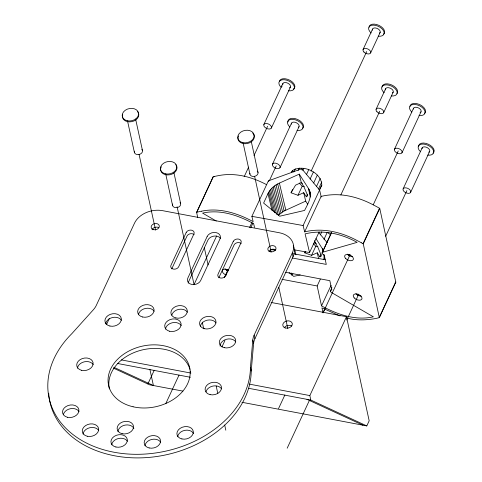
<?xml version="1.0" encoding="UTF-8"?>
<svg xmlns="http://www.w3.org/2000/svg" width="482" height="482" viewBox="0 0 482 482"><rect width="100%" height="100%" fill="white"/><g stroke="black" fill="none" stroke-linecap="round" stroke-linejoin="round"><path stroke-width="0.72" d="M324.392 255.508L323.753 259.418M250.441 367.392L252.809 339.967A22.13 16.551 -12.3 0 1 254.128 335.141L292.279 253.032A22.13 16.551 -12.3 0 0 279.349 232.758L162.657 210.676A22.13 16.551 -12.3 0 0 134.502 223.178L96.352 305.281A22.13 16.551 -12.3 0 1 93.333 309.787L71.89 333.604A102.347 76.536 -12.3 0 0 113.903 452.212A102.347 76.536 -12.3 0 0 250.441 367.392L251.224 370.983A102.347 76.536 -12.3 0 1 152.011 457.111A102.347 76.536 -12.3 0 1 48.694 393.161M251.224 370.983L253.592 343.558A22.13 16.551 -12.3 0 1 254.906 338.732L293.062 256.623A22.13 16.551 -12.3 0 0 293.267 245.422M324.253 255.092L322.759 254.225L321.988 253.164L331.538 232.535M320.343 279.15L317.168 285.971L321.512 305.883C337.255 314.385 355.451 320.928 373.369 316.825L331.056 292.267L330.284 291.206L330.64 290.363L331.869 290.013L329.833 280.687L285.699 272.336M106.558 324.422L109.414 318.283M197.704 217.322L196.614 212.321L213.098 176.846A1.386 0.801 24.9 0 1 213.267 176.78L214.689 176.418M196.614 212.321A1.386 0.801 24.9 0 1 196.777 212.261L213.267 176.78M171.749 268.878L186.98 236.102A4.151 3.103 -12.3 0 1 190.257 233.782A4.151 3.103 -12.3 0 1 194.132 234.656M263.865 124.477L282.904 83.507M147.914 383.865L154.246 370.23M194.144 284.362L216.629 235.975M244.181 176.683L248.616 167.146M253.996 155.559L267.612 126.254M271.36 128.037A4.151 2.398 24.9 0 0 266.66 123.506A4.151 2.398 24.9 0 0 264.817 127.224A4.151 2.398 24.9 0 0 271.36 128.037L290.399 87.067M218.816 277.789L234.047 245.007A4.151 3.103 -12.3 0 1 237.319 242.687A4.151 3.103 -12.3 0 1 241.199 243.567M272.505 164.085L291.538 123.121M226.395 270.541L226.986 269.263M201.349 211.237C219.286 207.356 237.421 213.134 253.146 221.636L251.887 216.352L268.378 180.87L301.762 168.742L319.608 190.065L321.253 196.969M165.73 403.711L179.033 375.092M224.317 277.638L228.119 269.456M269.281 180.864L276.252 165.868M249.646 227.426L251.869 222.654M250.736 227.805L252.954 223.027M268.004 193.619L263.606 203.079L279.705 216.219L304.594 210.435C307.775 203.982 313.258 195.445 308.372 188.311L299.268 174.123L279.391 183.106C274.626 185.281 270.282 188.817 268.004 193.619L271.999 210.411M280 167.652A4.151 2.398 24.9 0 0 275.3 163.121A4.151 2.398 24.9 0 0 273.451 166.838A4.151 2.398 24.9 0 0 280 167.652L299.033 126.682M291.544 172.574L292.46 170.598C302.901 163.796 321.506 172.369 321.819 185.142L303.124 225.546L304.63 231.884C322.783 227.432 341.503 232.089 357.614 240.807A53.87 31.101 24.9 0 1 361.331 242.771M293.803 172.02L295.291 168.814M298.063 170.52L299.214 168.049M299.268 174.123L301.274 182.558L303.889 186.636L307.715 195.782L306.305 196.777L303.684 192.704L297.978 195.282L291.062 192.794L292.574 189.534M302.979 170.218L303.835 168.375M221.967 346.913L224.937 340.515M363.067 49.513L372.586 29.034M306.413 174.695L308.709 169.754M297.978 195.282L302.19 186.221L299.262 183.046M311.083 171.243L366.7 51.538M310.083 179.105L313.36 172.056M370.664 52.851L380.184 32.366M306.305 196.777L307.504 194.186M313.662 182.961L317.331 175.062M316.529 186.432L320.229 178.467M318.427 189.149L321.777 181.937M319.433 189.739L320.048 188.426M304.63 231.884L321.12 196.409C339.274 191.95 357.987 196.608 374.098 205.332A53.87 31.101 24.9 0 1 377.822 207.296L379.533 208.248A1.386 0.801 24.9 0 1 379.738 208.381L395.818 282.127L379.334 317.608A1.386 0.801 24.9 0 1 379.165 317.668L377.743 318.03A53.87 31.101 24.9 0 1 374.598 318.698C365.266 320.277 355.565 320.482 346.389 317.903M314.626 240.59L315.083 242.693L317.71 246.814L321.44 255.984L319.915 256.912L317.289 252.797L311.571 255.333L304.751 252.821L305.353 251.52M376.093 109.239L385.612 88.754M294.183 249.809L309.552 252.562L319.066 232.095M320.349 234.897L321.783 231.812M311.571 255.333L315.782 246.272L313.384 243.615M340.852 194.921L379.726 111.264M323.994 239.349L327.272 232.3L330.634 234.891M383.684 112.577L393.204 92.092M319.915 256.912L321.12 254.327M321.988 253.164L331.496 232.698M321.512 305.883L331.026 285.416M394.499 149.197L413.538 108.227M330.284 291.206L331.905 287.634M348.739 255.846L349.329 254.568M278.542 408.585L284.88 394.957M323.193 312.493L350.113 254.562M373.231 204.814L398.246 150.974M323.036 312.89L324.94 308.793M401.994 152.758A4.151 2.398 24.9 0 0 397.295 148.227A4.151 2.398 24.9 0 0 395.451 151.944A4.151 2.398 24.9 0 0 401.994 152.758L421.027 111.788M379.334 317.608L363.253 243.862A1.386 0.801 24.9 0 0 363.042 243.723L379.533 208.248M363.253 243.862L379.738 208.381M403.139 188.811L422.172 147.841M346.486 316.716L369.176 420.792L366.796 425.913L310.818 400.066L309.842 395.577L346.486 316.716L271.119 302.455M357.343 295.321L357.933 294.05M287.182 448.2L309.348 400.494M346.715 320.078L358.747 294.177M385.666 236.252L406.886 190.589M410.628 192.372A4.151 2.398 24.9 0 0 405.934 187.841A4.151 2.398 24.9 0 0 404.085 191.559A4.151 2.398 24.9 0 0 410.628 192.372L429.667 151.402M379.165 317.668L395.65 282.187A1.386 0.801 24.9 0 0 395.818 282.127M291.363 172.562L292.46 170.598M320.355 187.763L321.819 185.142M291.062 192.794L295.562 185.142L301.274 182.558M304.751 252.821L305.516 251.556M303.684 192.704L305.696 201.139L284.121 210.965L278.271 215.255L271.842 188.233M292.954 273.927L291.658 275.12L291.182 272.939M313.818 243.259L315.083 242.693M322.344 252.321L357.132 242.356C341.364 233.577 322.88 229.492 305.106 233.872L309.552 252.562M196.777 212.261L198.198 211.899A53.87 31.101 24.9 0 1 201.349 211.23M395.15 282.319L395.65 282.187M300.19 274.933L293.695 276.385L289.086 272.577M302.19 186.221L304.269 186.594M251.887 216.352L303.124 225.546M315.782 246.272L317.867 246.663M270.818 249.459L275.228 250.297M293.616 253.779L325.248 259.762M292.454 258.015L326.284 264.413L324.223 254.996M281.958 279.307L317.168 285.971M121.416 359.921L190.878 373.068M249.248 384.112L309.842 395.577M117.349 363.452L190.396 377.273M248.682 388.305L310.818 400.066M182.919 391.113L149.559 384.799L113.378 368.097M241.946 402.283L366.796 425.913M339.714 315.788L340.087 315.921M338.973 315.511L321.946 307.877L322.97 312.577M306.968 399.337L362.946 425.184M113.812 367.248L153.409 385.528L149.896 369.417M266.546 184.654C251.712 176.767 234.571 172.225 217.84 175.761A53.87 31.101 24.9 0 0 214.689 176.424M361.337 242.771L363.042 243.723M216.249 221.039L202.579 213.104C220.31 209.092 238.108 215.285 253.628 223.648L254.508 227.347M318.578 232.318L327.061 242.542M305.696 201.139L307.643 204.175M315.993 238.584L323.115 249.905M310.053 192.288L310.571 194.475M309.649 190.908L310.691 195.288M309.089 189.577L310.703 196.608M308.372 188.311L310.456 197.072M301.762 168.742L302.087 170.098M279.391 183.106L285.82 210.128M277.692 183.943L284.121 210.965M276.078 184.883L282.506 211.905M274.559 185.919L280.988 212.936M273.143 187.034L279.572 214.056M270.673 189.504L276.584 214.333M268.378 180.87L268.522 181.503M269.637 190.83L274.848 212.737M268.745 192.204L273.264 211.188M322.392 248.622L323.03 251.532M323.663 254.442L324.615 258.43M317.289 252.797L318.512 258.4M294.773 249.67L295.882 254.767M292.279 253.032L293.062 256.623M251.327 141.726L258.033 172.49M254.61 176.261L271.119 251.972M278.813 287.254L287.784 328.417M243.199 143.395L249.905 174.153M254.128 335.141L254.906 338.732M252.809 339.967L253.592 343.558M204.254 247.362L208.085 264.949M173.972 172.936L180.678 203.699M177.093 206.736L194.083 284.651M202.259 322.139L203.699 328.754M216.201 386.094L217.804 393.445M224.696 425.052L225.817 430.197M165.844 174.605L172.55 205.362M135.623 119.126L142.491 150.619M139.063 154.397L155.572 230.107M127.652 121.524L134.358 152.288M302.419 183.485A4.838 2.796 24.9 0 1 301.389 182.479M316.475 243.856A4.838 2.796 24.9 0 1 315.059 242.548M352.649 256.659A4.706 2.717 24.9 0 1 347.329 254.141M361.259 296.135A4.706 2.717 24.9 0 1 355.939 293.616M226.233 275.035A4.706 2.717 24.9 0 1 222.431 270.263A4.706 2.717 24.9 0 1 228.619 270.257M228.137 270.938A4.706 2.717 24.9 0 1 224.986 268.836M384.166 92.689A8.296 4.79 24.9 0 1 384.781 84.983A8.296 4.79 24.9 0 1 396.463 90.297A8.296 4.79 24.9 0 1 391.27 95.918M382.093 86.989A8.296 4.79 24.9 0 1 391.655 84.946A8.296 4.79 24.9 0 1 396.969 93.568M385.624 89.941A4.151 2.398 24.9 0 1 390.167 88.146A4.151 2.398 24.9 0 1 392.547 92.845M371.146 32.963A8.296 4.79 24.9 0 1 371.755 25.257A8.296 4.79 24.9 0 1 383.437 30.571A8.296 4.79 24.9 0 1 378.243 36.192M369.073 27.263A8.296 4.79 24.9 0 1 379.021 25.401A8.296 4.79 24.9 0 1 383.582 34.204M372.604 30.215A4.151 2.398 24.9 0 1 377.147 28.42A4.151 2.398 24.9 0 1 379.521 33.119M413.399 109.089A4.151 2.398 24.9 0 1 418.611 107.998A4.151 2.398 24.9 0 1 420.063 112.601M411.821 112.065A8.296 4.79 24.9 0 1 412.863 104.528A8.296 4.79 24.9 0 1 424.419 110.023A8.296 4.79 24.9 0 1 419.003 115.481M409.983 106.414A8.296 4.79 24.9 0 1 420.159 104.823A8.296 4.79 24.9 0 1 424.347 113.613M420.455 151.679A8.296 4.79 24.9 0 1 421.497 144.142A8.296 4.79 24.9 0 1 433.059 149.637A8.296 4.79 24.9 0 1 427.642 155.096M418.629 146.763A8.296 4.79 24.9 0 1 428.257 144.184A8.296 4.79 24.9 0 1 432.987 153.228M422.039 148.703A4.151 2.398 24.9 0 1 427.251 147.613A4.151 2.398 24.9 0 1 428.697 152.216M282.795 84.561A4.151 2.398 24.9 0 1 287.718 83.139A4.151 2.398 24.9 0 1 289.616 87.796M281.187 87.344A8.296 4.79 24.9 0 1 282.229 79.807A8.296 4.79 24.9 0 1 293.785 85.302A8.296 4.79 24.9 0 1 288.369 90.761M279.349 81.693A8.296 4.79 24.9 0 1 289.784 80.235A8.296 4.79 24.9 0 1 293.399 89.098M282.072 86.688A8.296 4.79 24.9 0 1 281.277 85.947M289.827 126.959A8.296 4.79 24.9 0 1 290.863 119.422A8.296 4.79 24.9 0 1 302.425 124.916A8.296 4.79 24.9 0 1 297.008 130.375M287.995 122.036A8.296 4.79 24.9 0 1 297.629 119.464A8.296 4.79 24.9 0 1 302.353 128.501M291.435 124.175A4.151 2.398 24.9 0 1 296.352 122.753A4.151 2.398 24.9 0 1 298.25 127.411M180.063 202.506A4.151 3.103 -12.3 0 1 177.207 207.579A4.151 3.103 -12.3 0 1 172.67 204.025M175.689 164.597A8.296 6.206 -12.3 0 1 169.393 174.839A8.296 6.206 -12.3 0 1 161.307 166.748M137.503 111.523A8.296 6.206 -12.3 0 1 131.785 121.657A8.296 6.206 -12.3 0 1 122.711 114.553M141.877 149.432A4.151 3.103 -12.3 0 1 139.159 154.469A4.151 3.103 -12.3 0 1 134.406 151.173M252.713 133.05A8.296 6.206 -12.3 0 1 247.326 143.528A8.296 6.206 -12.3 0 1 238.439 135.972M257.249 171.128A4.151 3.103 -12.3 0 1 254.99 176.261A4.151 3.103 -12.3 0 1 249.899 173.261M152.053 229.793A4.151 3.103 -12.3 0 1 158.765 227.655M269.004 251.327A4.151 3.103 -12.3 0 1 275.746 249.929M220.587 238.524A6.917 5.169 -12.3 0 0 214.104 236.09A6.917 5.169 -12.3 0 0 207.947 240.072L188.601 281.705A6.917 5.169 -12.3 0 0 188.191 283.157M165.507 329.086A8.296 6.206 -12.3 0 1 172.249 322.765A8.296 6.206 -12.3 0 1 181.166 325.483M206.001 391.842A8.296 6.206 -12.3 0 1 213.038 386.04A8.296 6.206 -12.3 0 1 221.557 388.841M77.518 368.152A8.296 6.206 -12.3 0 1 84.266 361.825A8.296 6.206 -12.3 0 1 93.177 364.549M117.915 431.504A8.296 6.206 -12.3 0 1 125.079 425.094A8.296 6.206 -12.3 0 1 133.888 428.474M200.361 326.543A8.296 6.206 -12.3 0 1 207.109 320.217A8.296 6.206 -12.3 0 1 216.02 322.94M220.081 346.112A8.296 6.206 -12.3 0 1 226.456 339.268A8.296 6.206 -12.3 0 1 235.758 341.889M171.791 315.168A8.296 6.206 -12.3 0 1 178.828 309.366A8.296 6.206 -12.3 0 1 187.353 312.167M138.557 314.222A8.296 6.206 -12.3 0 1 145.594 308.42A8.296 6.206 -12.3 0 1 154.12 311.221M105.721 323.85A8.296 6.206 -12.3 0 1 112.463 317.524A8.296 6.206 -12.3 0 1 121.38 320.247M177.701 436.746A8.296 6.206 -12.3 0 1 184.865 430.336A8.296 6.206 -12.3 0 1 193.674 433.716M144.962 445.766A8.296 6.206 -12.3 0 1 151.71 439.445A8.296 6.206 -12.3 0 1 160.62 442.163M111.728 444.82A8.296 6.206 -12.3 0 1 118.476 438.5A8.296 6.206 -12.3 0 1 127.387 441.217M63.419 414.496A8.296 6.206 -12.3 0 1 70.45 408.694A8.296 6.206 -12.3 0 1 78.976 411.495M83.061 434.053A8.296 6.206 -12.3 0 1 89.803 427.727A8.296 6.206 -12.3 0 1 98.72 430.45M109.372 388.89A41.494 31.029 -12.3 0 1 142.003 349.986A41.494 31.029 -12.3 0 1 189.95 369.296M190.432 371.128A41.494 31.029 -12.3 0 1 190.673 372.369M284.199 327.82A4.838 3.621 -12.3 0 1 291.731 325.971M186.197 232.511L170.965 265.293A4.151 3.103 -12.3 0 0 173.393 269.095A4.151 3.103 -12.3 0 0 178.671 266.751L193.903 233.969A4.151 3.103 -12.3 0 0 191.475 230.167A4.151 3.103 -12.3 0 0 186.197 232.511M207.164 236.481L187.817 278.114A6.917 5.169 -12.3 0 0 191.854 284.452A6.917 5.169 -12.3 0 0 200.657 280.542L220.003 238.909A6.917 5.169 -12.3 0 0 215.96 232.577A6.917 5.169 -12.3 0 0 207.164 236.481M233.264 241.422L218.033 274.198A4.151 3.103 -12.3 0 0 220.455 278A4.151 3.103 -12.3 0 0 225.733 275.656L240.964 242.88A4.151 3.103 -12.3 0 0 238.542 239.078A4.151 3.103 -12.3 0 0 233.264 241.422M345.805 258.647A4.706 2.717 24.9 0 0 353.246 259.647A4.706 2.717 24.9 0 0 347.998 254.484A4.706 2.717 24.9 0 0 345.805 258.647M354.24 297.948A4.706 2.717 24.9 0 0 361.771 299.256A4.706 2.717 24.9 0 0 356.855 294.002A4.706 2.717 24.9 0 0 354.24 297.948M376.96 111.746A4.151 2.398 24.9 0 0 383.582 112.794A4.151 2.398 24.9 0 0 379.123 108.185A4.151 2.398 24.9 0 0 376.96 111.746M363.94 52.026A4.151 2.398 24.9 0 0 370.556 53.068A4.151 2.398 24.9 0 0 366.103 48.465A4.151 2.398 24.9 0 0 363.94 52.026M165.555 173.851A8.296 6.206 -12.3 0 0 176.725 166.079A8.296 6.206 -12.3 0 0 163.5 163.302A8.296 6.206 -12.3 0 0 165.555 173.851M127.369 120.777A8.296 6.206 -12.3 0 0 138.533 113.005A8.296 6.206 -12.3 0 0 125.314 110.227A8.296 6.206 -12.3 0 0 127.369 120.777M242.91 142.642A8.296 6.206 -12.3 0 0 254.08 134.87A8.296 6.206 -12.3 0 0 240.855 132.092A8.296 6.206 -12.3 0 0 242.91 142.642M153.631 229.691A4.151 3.103 -12.3 0 0 159.313 225.889A4.151 3.103 -12.3 0 0 152.764 224.383A4.151 3.103 -12.3 0 0 153.631 229.691M270.324 251.773A4.151 3.103 -12.3 0 0 276.005 247.971A4.151 3.103 -12.3 0 0 269.456 246.465A4.151 3.103 -12.3 0 0 270.324 251.773M169.706 331.279A8.296 6.206 -12.3 0 0 181.069 323.681A8.296 6.206 -12.3 0 0 167.971 320.669A8.296 6.206 -12.3 0 0 169.706 331.279M210.104 394.638A8.296 6.206 -12.3 0 0 221.467 387.04A8.296 6.206 -12.3 0 0 208.369 384.021A8.296 6.206 -12.3 0 0 210.104 394.638M81.717 370.345A8.296 6.206 -12.3 0 0 93.08 362.741A8.296 6.206 -12.3 0 0 79.982 359.729A8.296 6.206 -12.3 0 0 81.717 370.345M122.115 433.698A8.296 6.206 -12.3 0 0 133.478 426.1A8.296 6.206 -12.3 0 0 120.38 423.088A8.296 6.206 -12.3 0 0 122.115 433.698M204.561 328.736A8.296 6.206 -12.3 0 0 215.924 321.139A8.296 6.206 -12.3 0 0 202.826 318.12A8.296 6.206 -12.3 0 0 204.561 328.736M224.305 347.691A8.296 6.206 -12.3 0 0 235.668 340.087A8.296 6.206 -12.3 0 0 222.57 337.075A8.296 6.206 -12.3 0 0 224.305 347.691M175.894 317.963A8.296 6.206 -12.3 0 0 187.257 310.366A8.296 6.206 -12.3 0 0 174.159 307.353A8.296 6.206 -12.3 0 0 175.894 317.963M142.66 317.017A8.296 6.206 -12.3 0 0 154.023 309.42A8.296 6.206 -12.3 0 0 140.925 306.407A8.296 6.206 -12.3 0 0 142.66 317.017M109.92 326.043A8.296 6.206 -12.3 0 0 121.283 318.445A8.296 6.206 -12.3 0 0 108.185 315.427A8.296 6.206 -12.3 0 0 109.92 326.043M181.901 438.939A8.296 6.206 -12.3 0 0 193.264 431.342A8.296 6.206 -12.3 0 0 180.166 428.323A8.296 6.206 -12.3 0 0 181.901 438.939M149.161 447.959A8.296 6.206 -12.3 0 0 160.524 440.361A8.296 6.206 -12.3 0 0 147.426 437.349A8.296 6.206 -12.3 0 0 149.161 447.959M115.927 447.013A8.296 6.206 -12.3 0 0 127.29 439.415A8.296 6.206 -12.3 0 0 114.192 436.403A8.296 6.206 -12.3 0 0 115.927 447.013M67.516 417.292A8.296 6.206 -12.3 0 0 78.879 409.694A8.296 6.206 -12.3 0 0 65.781 406.681A8.296 6.206 -12.3 0 0 67.516 417.292M87.26 436.246A8.296 6.206 -12.3 0 0 98.623 428.649A8.296 6.206 -12.3 0 0 85.525 425.63A8.296 6.206 -12.3 0 0 87.26 436.246M133.074 406.772A41.494 31.029 -12.3 0 0 189.89 368.784A41.494 31.029 -12.3 0 0 124.398 353.704A41.494 31.029 -12.3 0 0 133.074 406.772M285.675 328.049A4.838 3.621 -12.3 0 0 292.303 323.615A4.838 3.621 -12.3 0 0 284.663 321.856A4.838 3.621 -12.3 0 0 285.675 328.049"/></g></svg>
